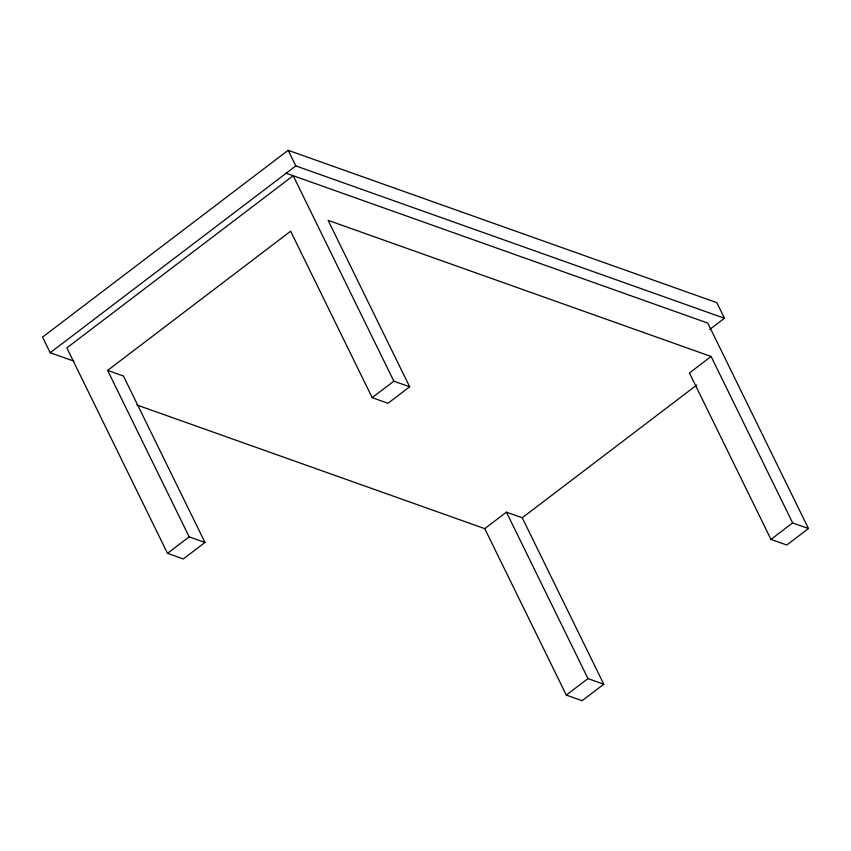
<?xml version="1.0" encoding="UTF-8"?>
<svg xmlns="http://www.w3.org/2000/svg" width="851" height="851" viewBox="0 0 851 851"><rect width="100%" height="100%" fill="white"/><g stroke="black" fill="none" stroke-linecap="round" stroke-linejoin="round"><path stroke-width="1.28" d="M709.702 329.486L724.456 318.263L716.819 302.658L288.159 150.297L42.55 337.113L50.198 352.718L73.941 361.154M50.198 352.718L295.808 165.902L724.456 318.263M409.661 386.79L393.843 381.174L293.201 175.721L66.857 347.889L167.498 553.331L183.316 558.958L204.985 542.47L189.177 536.853L107.63 370.408L290.638 231.217L372.174 397.651L387.982 403.278L409.661 386.79L328.124 220.356L711.106 356.484L792.643 522.918L808.45 528.535L786.781 545.023L770.963 539.406L689.427 372.961L711.106 356.484M167.498 553.331L189.177 536.853M372.174 397.651L393.843 381.174M484.751 528.641L506.43 512.164L522.237 517.78L603.774 684.225L582.105 700.703L566.298 695.086L484.751 528.641L136.82 404.97M522.237 517.78L696.778 385.024M566.298 695.086L587.967 678.598L603.774 684.225M770.963 539.406L792.643 522.918M286.17 173.221L707.798 323.093L808.45 528.535M107.63 370.408L123.448 376.036L204.985 542.47M506.43 512.164L587.967 678.598M288.159 150.297L295.808 165.902"/></g></svg>
